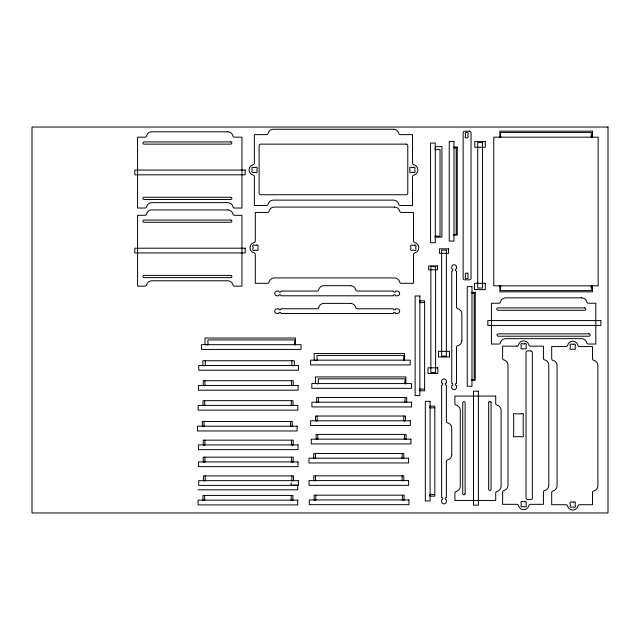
<?xml version="1.0" encoding="UTF-8"?>
<svg xmlns="http://www.w3.org/2000/svg" width="640" height="640" viewBox="0 0 640 640"><rect width="100%" height="100%" fill="white"/><g stroke="black" fill="none" stroke-linecap="round" stroke-linejoin="round"><path stroke-width="0.96" d="M488.672 402.552L488.672 489.224A1.184 1.184 0 0 0 489.856 490.416A1.184 1.184 0 0 0 491.048 489.232L491.048 402.552M499.152 137.176L493.768 137.176L493.768 285.84L499.152 285.84M592.76 137.176L598.152 137.176L598.152 285.84L592.76 285.84M435.296 146.664L441.936 146.664L441.936 237.128L435.296 237.128L435.296 143.072L430.552 143.072L430.552 242.704L435.296 242.704L435.296 237.568A0.952 0.952 0 0 1 435.296 236.224A0.952 0.952 0 0 1 436.64 236.224L440.04 236.224L440.04 149.552L436.64 149.552A0.952 0.952 0 0 1 435.296 149.552A0.952 0.952 0 0 1 435.296 148.216M419.872 300.808L424.616 300.808L424.616 390.792L419.872 390.792M424.616 302.464L421.216 302.464A0.952 0.952 0 0 1 419.872 302.464A0.952 0.952 0 0 1 419.872 301.128M424.616 389.136L421.216 389.136A0.952 0.952 0 0 0 419.872 389.136A0.952 0.952 0 0 0 419.872 390.48M430.072 406.144L434.816 406.144L434.816 496.136L430.072 496.136M434.816 407.808L431.416 407.808A0.952 0.952 0 0 1 430.072 407.808A0.952 0.952 0 0 1 430.072 406.464M198.096 489.816L297.728 489.816L297.728 485.072L292.592 485.072A0.952 0.952 0 0 1 291.248 485.072A0.952 0.952 0 0 1 291.248 483.728L291.248 482.856M434.816 494.472L431.416 494.472A0.952 0.952 0 0 0 430.072 494.472A0.952 0.952 0 0 0 430.072 495.816M591.352 135.832L591.352 132.432L500.56 132.432L500.56 135.832A0.976 0.976 0 0 1 500.56 137.168A0.976 0.976 0 0 1 499.184 137.136M591.352 287.184L591.352 290.584L500.56 290.584L500.56 287.184A0.976 0.976 0 0 0 500.56 285.84A0.976 0.976 0 0 0 499.184 285.872M406.72 402.192L406.72 397.448L316.736 397.448L316.736 402.192M406.088 439.16L406.088 434.416L316.104 434.416L316.104 439.16M405.456 420.776L405.456 416.032L315.472 416.032L315.472 420.776M405.064 397.448L405.064 400.848A0.952 0.952 0 0 0 405.064 402.192A0.952 0.952 0 0 0 406.4 402.192M404.432 434.416L404.432 437.824A0.952 0.952 0 0 0 404.432 439.16A0.952 0.952 0 0 0 405.768 439.16M404.12 499.928L404.12 495.176L314.136 495.176L314.136 499.928M403.8 416.032L403.8 419.432A0.952 0.952 0 0 0 403.8 420.776A0.952 0.952 0 0 0 405.136 420.776M403.8 458.208L403.8 453.464L313.816 453.464L313.816 458.208M403.8 480.584L403.8 475.84L313.816 475.84L313.816 480.584M402.456 495.176L402.456 498.584A0.952 0.952 0 0 0 402.456 499.928A0.952 0.952 0 0 0 403.8 499.928M402.144 453.464L402.144 456.864A0.952 0.952 0 0 0 402.144 458.208A0.952 0.952 0 0 0 403.488 458.208M402.144 475.84L402.144 479.248A0.952 0.952 0 0 0 402.144 480.584A0.952 0.952 0 0 0 403.488 480.584M318.392 397.448L318.392 400.848A0.952 0.952 0 0 1 318.392 402.192A0.952 0.952 0 0 1 317.048 402.192M317.76 434.416L317.76 437.824A0.952 0.952 0 0 1 317.76 439.16A0.952 0.952 0 0 1 316.416 439.16M317.128 416.032L317.128 419.432A0.952 0.952 0 0 1 317.128 420.776A0.952 0.952 0 0 1 315.784 420.776M315.792 495.176L315.792 498.584A0.952 0.952 0 0 1 315.792 499.928A0.952 0.952 0 0 1 314.448 499.928M315.472 453.464L315.472 456.864A0.952 0.952 0 0 1 315.472 458.208A0.952 0.952 0 0 1 314.136 458.208M315.472 475.84L315.472 479.248A0.952 0.952 0 0 1 315.472 480.584A0.952 0.952 0 0 1 314.136 480.584M315.416 383.576L315.416 376.936L405.88 376.936L405.88 383.576L311.824 383.576L311.824 388.32L411.456 388.32L411.456 383.576L406.32 383.576A0.952 0.952 0 0 1 404.976 383.576A0.952 0.952 0 0 1 404.976 382.24L404.976 378.832L318.304 378.832L318.304 382.24A0.952 0.952 0 0 1 318.304 383.576A0.952 0.952 0 0 1 316.96 383.576M314.152 360.168L314.152 353.528L404.616 353.528L404.616 360.168L310.56 360.168L310.56 364.912L410.192 364.912L410.192 360.168L405.048 360.168A0.952 0.952 0 0 1 403.712 360.168A0.952 0.952 0 0 1 403.712 358.832L403.712 355.424L317.04 355.424L317.04 358.832A0.952 0.952 0 0 1 317.04 360.168A0.952 0.952 0 0 1 315.696 360.168M294.328 365.496L294.328 360.752L202.84 360.752L202.84 365.496M293.536 480.648L293.536 475.904L203.552 475.904L203.552 480.648M293.24 385.448L293.24 380.704L203.256 380.704L203.256 385.448M293.216 444.904L293.216 440.16L203.224 440.16L203.224 444.904M293.216 461.904L293.216 457.16L203.224 457.16L203.224 461.904M293 405.4L293 400.656L203.016 400.656L203.016 405.4M292.904 500.176L292.904 495.432L202.92 495.432L202.92 500.176M292.288 426.216L292.288 421.464L202.304 421.464L202.304 426.216M291.92 360.752L291.92 364.152A0.952 0.952 0 0 0 291.92 365.496A0.952 0.952 0 0 0 293.256 365.496M291.88 475.904L291.88 479.304A0.952 0.952 0 0 0 291.88 480.648A0.952 0.952 0 0 0 293.224 480.648M291.584 380.704L291.584 384.104A0.952 0.952 0 0 0 291.584 385.448A0.952 0.952 0 0 0 292.92 385.448M291.552 440.16L291.552 443.56A0.952 0.952 0 0 0 291.552 444.904A0.952 0.952 0 0 0 292.896 444.904M291.552 457.16L291.552 460.56A0.952 0.952 0 0 0 291.552 461.904A0.952 0.952 0 0 0 292.896 461.904M291.344 400.656L291.344 404.056A0.952 0.952 0 0 0 291.344 405.4A0.952 0.952 0 0 0 292.68 405.4M291.248 495.432L291.248 498.832A0.952 0.952 0 0 0 291.248 500.176A0.952 0.952 0 0 0 292.592 500.176M290.632 421.464L290.632 424.872A0.952 0.952 0 0 0 290.632 426.216A0.952 0.952 0 0 0 291.976 426.216M205.248 360.752L205.248 364.152A0.952 0.952 0 0 1 205.248 365.496A0.952 0.952 0 0 1 203.904 365.496M205.208 475.904L205.208 479.304A0.952 0.952 0 0 1 205.208 480.648A0.952 0.952 0 0 1 203.864 480.648M205.024 344.672L205.024 338.032L295.488 338.032L295.488 344.672L201.432 344.672L201.432 349.416L301.064 349.416L301.064 344.672L295.928 344.672A0.952 0.952 0 0 1 294.584 344.672A0.952 0.952 0 0 1 294.584 343.328L294.584 339.928L207.912 339.928L207.912 343.328A0.952 0.952 0 0 1 207.912 344.672A0.952 0.952 0 0 1 206.568 344.672M204.912 380.704L204.912 384.104A0.952 0.952 0 0 1 204.912 385.448A0.952 0.952 0 0 1 203.568 385.448M204.888 440.16L204.888 443.56A0.952 0.952 0 0 1 204.888 444.904A0.952 0.952 0 0 1 203.544 444.904M204.888 457.16L204.888 460.56A0.952 0.952 0 0 1 204.888 461.904A0.952 0.952 0 0 1 203.544 461.904M204.672 400.656L204.672 404.056A0.952 0.952 0 0 1 204.672 405.4A0.952 0.952 0 0 1 203.328 405.4M204.576 495.432L204.576 498.832A0.952 0.952 0 0 1 204.576 500.176A0.952 0.952 0 0 1 203.232 500.176M203.96 421.464L203.96 424.872A0.952 0.952 0 0 1 203.96 426.216A0.952 0.952 0 0 1 202.624 426.216M591.32 287.216A0.976 0.976 0 0 1 591.352 285.84A0.976 0.976 0 0 1 592.728 285.872M592.728 137.136A0.976 0.976 0 0 1 591.352 137.168A0.976 0.976 0 0 1 591.32 135.8M488.672 402.544A1.184 1.184 0 0 1 489.856 401.36A1.184 1.184 0 0 1 491.048 402.544M608 127.048L32 127.048L32 512.952L608 512.952L608 127.048M393.544 129.264L273.344 129.264A5.376 5.376 0 0 0 268.104 133.424A1.584 1.584 0 0 1 266.568 134.64L254.368 134.64L254.368 163.136A1.584 1.584 0 0 1 253.144 164.672A5.376 5.376 0 0 0 253.144 175.144A1.584 1.584 0 0 1 254.368 176.688L254.368 205.496L266.568 205.496A1.584 1.584 0 0 0 268.104 204.272A5.376 5.376 0 0 1 273.344 200.12L393.544 200.12A5.376 5.376 0 0 1 398.776 204.272A1.584 1.584 0 0 0 400.32 205.496L412.52 205.496L412.52 176.688A1.584 1.584 0 0 1 413.744 175.144A5.376 5.376 0 0 0 413.744 164.672A1.584 1.584 0 0 1 412.52 163.136L412.52 134.64L400.32 134.64A1.584 1.584 0 0 1 398.776 133.424A5.376 5.376 0 0 0 393.544 129.264M469.456 131.16L464.712 131.16A1.584 1.584 0 0 0 463.128 132.744L463.128 278.248A1.584 1.584 0 0 0 464.712 279.832L469.456 279.832A1.584 1.584 0 0 0 471.04 278.248L471.04 132.744A1.584 1.584 0 0 0 469.456 131.16M592.504 131.16L499.824 131.16L499.824 137.176L592.504 137.176L592.504 131.16M227.728 131.792L151.816 131.792A5.376 5.376 0 0 0 146.576 135.952A1.584 1.584 0 0 1 145.032 137.176L137.576 137.176L137.576 208.024L145.032 208.024A1.584 1.584 0 0 0 146.576 206.808A5.376 5.376 0 0 1 151.816 202.648L227.728 202.648A5.376 5.376 0 0 1 232.96 206.808A1.584 1.584 0 0 0 234.504 208.024L241.96 208.024L241.96 137.176L234.504 137.176A1.584 1.584 0 0 1 232.96 135.952A5.376 5.376 0 0 0 227.728 131.792M467.2 132.4L466.176 132.4A1.016 1.016 0 0 0 465.44 134.112L465.44 136.12A1.016 1.016 0 0 0 466.176 137.832L467.2 137.832A1.016 1.016 0 0 0 467.936 136.12L467.936 134.112A1.016 1.016 0 0 0 467.2 132.4M453.992 141.408L449.24 141.408L449.24 241.048L453.992 241.048L453.992 235.904A0.952 0.952 0 0 1 453.992 234.568A0.952 0.952 0 0 1 455.328 234.568L456.2 234.568L456.2 147.896L455.328 147.896A0.952 0.952 0 0 1 453.992 147.896A0.952 0.952 0 0 1 453.992 146.552L453.992 141.408M485.272 141.6L474.832 141.6L474.832 147.296L485.272 147.296L485.272 141.6M230.728 141.92L144.064 141.92A1.104 1.104 0 0 0 142.952 143.024A1.104 1.104 0 0 0 144.064 144.128L230.728 144.128A1.104 1.104 0 0 0 231.84 143.024A1.104 1.104 0 0 0 230.728 141.92M482.456 142.552L477.712 142.552L477.712 288.056L482.456 288.056L482.456 142.552M406.192 144.128L260.688 144.128A1.584 1.584 0 0 0 259.112 145.712L259.112 193.16A1.584 1.584 0 0 0 260.688 194.744L406.192 194.744A1.584 1.584 0 0 0 407.776 193.16L407.776 145.712A1.584 1.584 0 0 0 406.192 144.128M457.248 147.08L453.992 147.08L453.992 235.112L457.248 235.112L457.248 147.08M255.536 167.456L253.512 167.456A1.032 1.032 0 0 0 252.088 167.496A1.032 1.032 0 0 0 252.072 168.92L252.072 170.896A1.032 1.032 0 0 0 252.088 172.328A1.032 1.032 0 0 0 253.512 172.36L255.536 172.36A1.032 1.032 0 0 0 256.96 172.328A1.032 1.032 0 0 0 256.976 170.896L256.976 168.92A1.032 1.032 0 0 0 256.96 167.496A1.032 1.032 0 0 0 255.536 167.456M413.368 167.456L411.352 167.456A1.032 1.032 0 0 0 409.92 167.496A1.032 1.032 0 0 0 409.912 168.92L409.912 170.896A1.032 1.032 0 0 0 409.92 172.328A1.032 1.032 0 0 0 411.352 172.36L413.368 172.36A1.032 1.032 0 0 0 414.8 172.328A1.032 1.032 0 0 0 414.816 170.896L414.816 168.92A1.032 1.032 0 0 0 414.8 167.496A1.032 1.032 0 0 0 413.368 167.456M245.192 170.072L134.8 170.072L134.8 174.816L245.192 174.816L245.192 170.072M230.728 197.272L144.064 197.272A1.104 1.104 0 0 0 142.952 198.376A1.104 1.104 0 0 0 144.064 199.488L230.728 199.488A1.104 1.104 0 0 0 231.84 198.376A1.104 1.104 0 0 0 230.728 197.272M394.488 207.08L274.296 207.08A5.376 5.376 0 0 0 269.056 211.232A1.584 1.584 0 0 1 267.52 212.456L255.312 212.456L255.312 240.944A1.584 1.584 0 0 1 254.096 242.488A5.376 5.376 0 0 0 254.096 252.96A1.584 1.584 0 0 1 255.312 254.496L255.312 283.312L267.52 283.312A1.584 1.584 0 0 0 269.056 282.088A5.376 5.376 0 0 1 274.296 277.928L394.488 277.928A5.376 5.376 0 0 1 399.728 282.088A1.584 1.584 0 0 0 401.264 283.312L413.472 283.312L413.472 254.496A1.584 1.584 0 0 1 414.688 252.96A5.376 5.376 0 0 0 414.688 242.488A1.584 1.584 0 0 1 413.472 240.944L413.472 212.456L401.264 212.456A1.584 1.584 0 0 1 399.728 211.232A5.376 5.376 0 0 0 394.488 207.08M227.728 209.928L151.816 209.928A5.376 5.376 0 0 0 146.576 214.08A1.584 1.584 0 0 1 145.032 215.304L137.576 215.304L137.576 286.152L145.032 286.152A1.584 1.584 0 0 0 146.576 284.936A5.376 5.376 0 0 1 151.816 280.776L227.728 280.776A5.376 5.376 0 0 1 232.96 284.936A1.584 1.584 0 0 0 234.504 286.152L241.96 286.152L241.96 215.304L234.504 215.304A1.584 1.584 0 0 1 232.96 214.08A5.376 5.376 0 0 0 227.728 209.928M230.728 220.048L144.064 220.048A1.104 1.104 0 0 0 142.952 221.152A1.104 1.104 0 0 0 144.064 222.264L230.728 222.264A1.104 1.104 0 0 0 231.84 221.152A1.104 1.104 0 0 0 230.728 220.048M256.48 245.272L254.464 245.272A1.032 1.032 0 0 0 253.032 245.304A1.032 1.032 0 0 0 253.024 246.736L253.024 248.712A1.032 1.032 0 0 0 253.032 250.144A1.032 1.032 0 0 0 254.464 250.176L256.48 250.176A1.032 1.032 0 0 0 257.912 250.144A1.032 1.032 0 0 0 257.928 248.712L257.928 246.736A1.032 1.032 0 0 0 257.912 245.304A1.032 1.032 0 0 0 256.48 245.272M414.32 245.272L412.304 245.272A1.032 1.032 0 0 0 410.872 245.304A1.032 1.032 0 0 0 410.856 246.736L410.856 248.712A1.032 1.032 0 0 0 410.872 250.144A1.032 1.032 0 0 0 412.304 250.176L414.32 250.176A1.032 1.032 0 0 0 415.752 250.144A1.032 1.032 0 0 0 415.76 248.712L415.76 246.736A1.032 1.032 0 0 0 415.752 245.304A1.032 1.032 0 0 0 414.32 245.272M245.192 248.2L134.8 248.2L134.8 252.944L245.192 252.944L245.192 248.2M448.576 248.832L439.408 248.832L439.408 253.304L448.576 253.304L448.576 248.832M446.368 250.136L441.624 250.136L441.624 356.104L446.368 356.104L446.368 250.136M437.512 265.912L428.656 265.912L428.656 269.752L437.512 269.752L437.512 265.912M435.608 266.584L430.864 266.584L430.864 372.552L435.608 372.552L435.608 266.584M467.2 273.16L466.176 273.16A1.016 1.016 0 0 0 465.44 274.872L465.44 276.88A1.016 1.016 0 0 0 466.176 278.592L467.2 278.592A1.016 1.016 0 0 0 467.936 276.88L467.936 274.872A1.016 1.016 0 0 0 467.2 273.16M230.728 275.4L144.064 275.4A1.104 1.104 0 0 0 142.952 276.504A1.104 1.104 0 0 0 144.064 277.616L230.728 277.616A1.104 1.104 0 0 0 231.84 276.504A1.104 1.104 0 0 0 230.728 275.4M485.272 283.312L474.52 283.312L474.52 289.632L485.272 289.632L485.272 283.312M350.472 285.68L323.896 285.68A5.376 5.376 0 0 0 318.664 289.832A1.584 1.584 0 0 1 317.12 291.056L281.04 291.056A1.104 1.104 0 0 1 279.936 292.168A1.104 1.104 0 0 1 278.824 291.056L277.088 291.056A2.376 2.376 0 0 0 274.712 293.432A2.376 2.376 0 0 0 277.088 295.8L278.824 295.8A1.104 1.104 0 0 1 279.936 294.696A1.104 1.104 0 0 1 281.04 295.8L393.328 295.8A1.104 1.104 0 0 1 394.44 294.696A1.104 1.104 0 0 1 395.544 295.8L397.28 295.8A2.376 2.376 0 0 0 399.656 293.432A2.376 2.376 0 0 0 397.28 291.056L395.544 291.056A1.104 1.104 0 0 1 394.44 292.168A1.104 1.104 0 0 1 393.328 291.056L357.248 291.056A1.584 1.584 0 0 1 355.704 289.832A5.376 5.376 0 0 0 350.472 285.68M592.504 285.84L499.824 285.84L499.824 291.848L592.504 291.848L592.504 285.84M471.976 286.632L467.232 286.632L467.232 386.272L471.976 386.272L471.976 381.128A0.952 0.952 0 0 1 471.976 379.792A0.952 0.952 0 0 1 473.32 379.792L474.192 379.792L474.192 293.12L473.32 293.12A0.952 0.952 0 0 1 471.976 293.12A0.952 0.952 0 0 1 471.976 291.776L471.976 286.632M475.24 292.304L471.976 292.304L471.976 380.336L475.24 380.336L475.24 292.304M419.872 295.984L415.128 295.984L415.128 395.624L419.872 395.624L419.872 295.984M581.584 297.856L505.672 297.856A5.376 5.376 0 0 0 500.432 302.016A1.584 1.584 0 0 1 498.896 303.232L491.44 303.232L491.44 344.04L498.896 344.04A1.584 1.584 0 0 0 500.432 342.816A5.376 5.376 0 0 1 505.672 338.664L581.584 338.664A5.376 5.376 0 0 1 586.824 342.816A1.584 1.584 0 0 0 588.36 344.04L595.816 344.04L595.816 303.232L588.36 303.232A1.584 1.584 0 0 1 586.824 302.016A5.376 5.376 0 0 0 581.584 297.856M350.472 303.392L323.896 303.392A5.376 5.376 0 0 0 318.664 307.552A1.584 1.584 0 0 1 317.12 308.768L281.04 308.768A1.104 1.104 0 0 1 279.936 309.88A1.104 1.104 0 0 1 278.824 308.768L277.088 308.768A2.376 2.376 0 0 0 274.712 311.144A2.376 2.376 0 0 0 277.088 313.512L278.824 313.512A1.104 1.104 0 0 1 279.936 312.408A1.104 1.104 0 0 1 281.04 313.512L393.328 313.512A1.104 1.104 0 0 1 394.44 312.408A1.104 1.104 0 0 1 395.544 313.512L397.28 313.512A2.376 2.376 0 0 0 399.656 311.144A2.376 2.376 0 0 0 397.28 308.768L395.544 308.768A1.104 1.104 0 0 1 394.44 309.88A1.104 1.104 0 0 1 393.328 308.768L357.248 308.768A1.584 1.584 0 0 1 355.704 307.552A5.376 5.376 0 0 0 350.472 303.392M584.592 307.904L497.92 307.904A1.184 1.184 0 0 0 496.728 309.088A1.184 1.184 0 0 0 497.912 310.272L584.592 310.272A1.184 1.184 0 0 0 585.784 309.088A1.184 1.184 0 0 0 584.6 307.904M600.872 320.568L487.824 320.568L487.824 325.44L600.872 325.44L600.872 320.568M589.024 333.84L498.232 333.84A1.184 1.184 0 0 0 497.04 335.024A1.184 1.184 0 0 0 498.232 336.208L589.024 336.208A1.184 1.184 0 0 0 590.216 335.024A1.184 1.184 0 0 0 589.024 333.84M524.624 343.88L522.648 343.88A1.032 1.032 0 0 0 521.216 343.888A1.032 1.032 0 0 0 521.184 345.32L521.184 347.336A1.032 1.032 0 0 0 521.216 348.768A1.032 1.032 0 0 0 522.648 348.776L524.624 348.776A1.032 1.032 0 0 0 526.048 348.768A1.032 1.032 0 0 0 526.088 347.336L526.088 345.32A1.032 1.032 0 0 0 526.048 343.888A1.032 1.032 0 0 0 524.624 343.88M573.696 344.28L571.72 344.28A1.032 1.032 0 0 0 570.288 344.288A1.032 1.032 0 0 0 570.256 345.72L570.256 347.736A1.032 1.032 0 0 0 570.288 349.168A1.032 1.032 0 0 0 571.72 349.176L573.696 349.176A1.032 1.032 0 0 0 575.128 349.168A1.032 1.032 0 0 0 575.16 347.736L575.16 345.72A1.032 1.032 0 0 0 575.128 344.288A1.032 1.032 0 0 0 573.696 344.28M516.88 346.168L502.624 346.168L502.624 358.376A1.584 1.584 0 0 0 503.848 359.912A5.376 5.376 0 0 1 508 365.152L508 485.344A5.376 5.376 0 0 1 503.848 490.584A1.584 1.584 0 0 0 502.624 492.12L502.624 504.328L516.88 504.328A1.584 1.584 0 0 1 518.424 505.544A5.376 5.376 0 0 0 528.896 505.544A1.584 1.584 0 0 1 530.432 504.328L543.424 504.328L543.424 492.12A1.584 1.584 0 0 1 544.648 490.584A5.376 5.376 0 0 0 548.8 485.344L548.8 365.152A5.376 5.376 0 0 0 544.648 359.912A1.584 1.584 0 0 1 543.424 358.376L543.424 346.168L530.432 346.168A1.584 1.584 0 0 1 528.896 344.952A5.376 5.376 0 0 0 518.424 344.952A1.584 1.584 0 0 1 516.88 346.168M565.952 346.568L551.696 346.568L551.696 358.768A1.584 1.584 0 0 0 552.92 360.312A5.376 5.376 0 0 1 557.072 365.552L557.072 485.744A5.376 5.376 0 0 1 552.92 490.984A1.584 1.584 0 0 0 551.696 492.52L551.696 504.728L565.952 504.728A1.584 1.584 0 0 1 567.496 505.944A5.376 5.376 0 0 0 577.968 505.944A1.584 1.584 0 0 1 579.512 504.728L592.504 504.728L592.504 492.52A1.584 1.584 0 0 1 593.72 490.984A5.376 5.376 0 0 0 597.88 485.744L597.88 365.552A5.376 5.376 0 0 0 593.72 360.312A1.584 1.584 0 0 1 592.504 358.768L592.504 346.568L579.512 346.568A1.584 1.584 0 0 1 577.968 345.344A5.376 5.376 0 0 0 567.496 345.344A1.584 1.584 0 0 1 565.952 346.568M530.776 350.912L527.608 350.912A1.584 1.584 0 0 0 526.032 352.496L526.032 498A1.584 1.584 0 0 0 527.608 499.584L530.776 499.584A1.584 1.584 0 0 0 532.352 498L532.352 352.496A1.584 1.584 0 0 0 530.776 350.912M449.528 351.36L438.456 351.36L438.456 357.008L449.528 357.008L449.528 351.36M298.4 365.496L198.76 365.496L198.76 370.24L298.4 370.24L298.4 365.496M437.824 367.808L428.016 367.808L428.016 373.456L437.824 373.456L437.824 367.808M298.064 385.448L198.432 385.448L198.432 390.192L298.064 390.192L298.064 385.448M478.376 391.184L473.504 391.184L473.504 505.184L478.376 505.184L478.376 391.184M495.712 396.072L454.904 396.072L454.904 403.528A1.584 1.584 0 0 0 456.128 405.064A5.376 5.376 0 0 1 460.28 410.304L460.28 486.216A5.376 5.376 0 0 1 456.128 491.456A1.584 1.584 0 0 0 454.904 492.992L454.904 500.448L495.712 500.448L495.712 492.992A1.584 1.584 0 0 1 496.936 491.456A5.376 5.376 0 0 0 501.088 486.216L501.088 410.304A5.376 5.376 0 0 0 496.936 405.064A1.584 1.584 0 0 1 495.712 403.528L495.712 396.072M430.072 401.32L425.328 401.32L425.328 500.96L430.072 500.96L430.072 401.32M411.544 402.192L311.912 402.192L311.912 406.936L411.544 406.936L411.544 402.192M297.824 405.4L198.184 405.4L198.184 410.144L297.824 410.144L297.824 405.4M521.824 413.832L515.048 413.832A0.984 0.984 0 0 0 513.672 413.84A0.984 0.984 0 0 0 513.664 415.216L513.664 435.28A0.984 0.984 0 0 0 513.672 436.656A0.984 0.984 0 0 0 515.048 436.664L521.824 436.664A0.984 0.984 0 0 0 523.208 436.656A0.984 0.984 0 0 0 523.216 435.28L523.216 415.216A0.984 0.984 0 0 0 523.208 413.84A0.984 0.984 0 0 0 521.824 413.832M410.28 420.776L310.64 420.776L310.64 425.52L410.28 425.52L410.28 420.776M297.12 426.216L197.48 426.216L197.48 430.96L297.12 430.96L297.12 426.216M410.912 439.16L311.28 439.16L311.28 443.912L410.912 443.912L410.912 439.16M298.04 444.904L198.4 444.904L198.4 449.648L298.04 449.648L298.04 444.904M408.624 458.208L308.992 458.208L308.992 462.952L408.624 462.952L408.624 458.208M298.04 461.904L198.4 461.904L198.4 466.648L298.04 466.648L298.04 461.904M298.36 480.648L198.728 480.648L198.728 485.392L298.36 485.392L298.36 480.648M408.624 480.584L308.992 480.584L308.992 485.336L408.624 485.336L408.624 480.584M408.944 499.928L309.304 499.928L309.304 504.672L408.944 504.672L408.944 499.928M297.728 500.176L198.096 500.176L198.096 504.92L297.728 504.92L297.728 500.176M524.624 501.712L522.648 501.712A1.032 1.032 0 0 0 521.216 501.728A1.032 1.032 0 0 0 521.184 503.16L521.184 505.176A1.032 1.032 0 0 0 521.216 506.608A1.032 1.032 0 0 0 522.648 506.616L524.624 506.616A1.032 1.032 0 0 0 526.048 506.608A1.032 1.032 0 0 0 526.088 505.176L526.088 503.16A1.032 1.032 0 0 0 526.048 501.728A1.032 1.032 0 0 0 524.624 501.712M573.696 502.112L571.72 502.112A1.032 1.032 0 0 0 570.288 502.128A1.032 1.032 0 0 0 570.256 503.56L570.256 505.576A1.032 1.032 0 0 0 570.288 507.008A1.032 1.032 0 0 0 571.72 507.016L573.696 507.016A1.032 1.032 0 0 0 575.128 507.008A1.032 1.032 0 0 0 575.16 505.576L575.16 503.56A1.032 1.032 0 0 0 575.128 502.128A1.032 1.032 0 0 0 573.696 502.112M465.104 493.656L465.104 402.864A1.184 1.184 0 0 0 463.92 401.68A1.184 1.184 0 0 0 462.736 402.864L462.736 493.656A1.184 1.184 0 0 0 463.92 494.848A1.184 1.184 0 0 0 465.104 493.656M461.864 340.488L461.864 313.912A5.376 5.376 0 0 0 457.712 308.68A1.584 1.584 0 0 1 456.488 307.136L456.488 271.056A1.104 1.104 0 0 1 455.384 269.952A1.104 1.104 0 0 1 456.488 268.84L456.488 267.104A2.376 2.376 0 0 0 454.112 264.728A2.376 2.376 0 0 0 451.744 267.104L451.744 268.84A1.104 1.104 0 0 1 452.848 269.952A1.104 1.104 0 0 1 451.744 271.056L451.744 383.344A1.104 1.104 0 0 1 452.848 384.456A1.104 1.104 0 0 1 451.744 385.56L451.744 387.296A2.376 2.376 0 0 0 454.112 389.672A2.376 2.376 0 0 0 456.488 387.296L456.488 385.56A1.104 1.104 0 0 1 455.384 384.456A1.104 1.104 0 0 1 456.488 383.344L456.488 347.264A1.584 1.584 0 0 1 457.712 345.72A5.376 5.376 0 0 0 461.864 340.488M451.744 454.672L451.744 428.104A5.376 5.376 0 0 0 447.584 422.864A1.584 1.584 0 0 1 446.368 421.328L446.368 385.24A1.104 1.104 0 0 1 445.256 384.136A1.104 1.104 0 0 1 446.368 383.032L446.368 381.288A2.376 2.376 0 0 0 443.992 378.92A2.376 2.376 0 0 0 441.624 381.288L441.624 383.032A1.104 1.104 0 0 1 442.728 384.136A1.104 1.104 0 0 1 441.624 385.24L441.624 497.536A1.104 1.104 0 0 1 442.728 498.64A1.104 1.104 0 0 1 441.624 499.744L441.624 501.488A2.376 2.376 0 0 0 443.992 503.856A2.376 2.376 0 0 0 446.368 501.488L446.368 499.744A1.104 1.104 0 0 1 445.256 498.64A1.104 1.104 0 0 1 446.368 497.536L446.368 461.448A1.584 1.584 0 0 1 447.584 459.912A5.376 5.376 0 0 0 451.744 454.672"/></g></svg>
